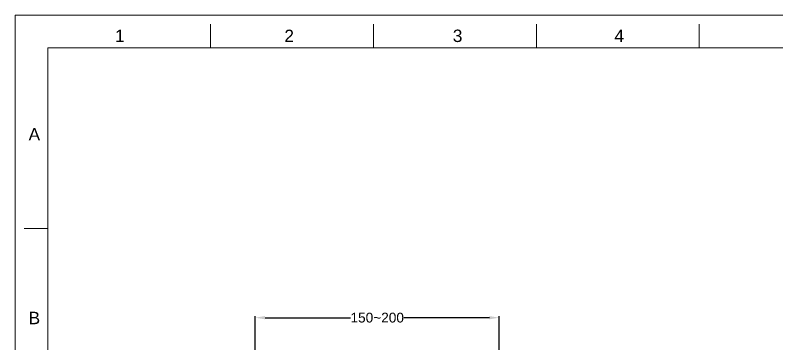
# Model space of a CAD drawing. Header units: millimetres. Extents: x 14071 to 14912, y -87 to 508.
# Drawn here: x 14070.9 to 14539.1, y 306 to 507.7 of the extents above; entities that cross this region are included whole.
import ezdxf

# ---------------------------------------------------------------- set-up
doc = ezdxf.new("R2010")
doc.units = ezdxf.units.MM
doc.layers.add('DIM', color=3, linetype='Continuous', lineweight=9)
doc.layers.add('FORM', color=7, linetype='Continuous', lineweight=13)
doc.styles.get("Standard").update_dxf_attribs({"font": 'arial.ttf'})
doc.dimstyles.new('겸용-샤워욕조용1', dxfattribs={"dimscale": 0.6, "dimtxt": 10, "dimasz": 10, "dimexe": 1.5, "dimexo": 1.5, "dimgap": 1, "dimtad": 0, "dimtih": 1, "dimtoh": 1, "dimdec": 1, "dimdsep": 46, "dimtxsty": 'Standard', "dimcen": 2.5, "dimclrd": 5, "dimclre": 5, "dimclrt": 5, "dimadec": 1, "dimazin": 2, "dimtfac": 1, "dimtdec": 1, "dimtmove": 0, "dimatfit": 3, "dimfxl": 1.25, "dimarcsym": 0})

# ---------------------------------------------------------------- blocks, each defined once
blk = doc.blocks.new('*D9')
at = {"layer": 'Defpoints', "color": 0, "transparency": 16777216}
for p in [(14368.43, 322.01), (14218.47, 290.42), (14368.43, 290.42)]:
    blk.add_point(p, dxfattribs=at)
at = {"layer": 'DIM', "color": 5, "lineweight": -2, "transparency": 16777216}
for p, q in [((14218.47, 291.32), (14218.47, 322.91)), ((14224.47, 322.01), (14277.08, 322.01)), ((14362.43, 322.01), (14309.83, 322.01)), ((14368.43, 291.32), (14368.43, 322.91))]:
    blk.add_line(p, q, dxfattribs=at)
at = {"layer": 'DIM', "color": 5, "transparency": 16777216}
for points in [[(14224.47, 323.01), (14224.47, 321.01), (14218.47, 322.01)], [(14362.43, 323.01), (14362.43, 321.01), (14368.43, 322.01)]]:
    blk.add_solid(points, dxfattribs=at)
at = {"layer": 'DIM', "color": 5, "transparency": 16777216, "insert": (14293.45, 322.01), "char_height": 6, "attachment_point": 5}
blk.add_mtext('150~200', dxfattribs=at)

msp = doc.modelspace()

# ---------------------------------------------------------------- linework, layer by layer
at = {"layer": 'FORM', "color": 7, "linetype": 'Continuous'}
for p, q in [((14070.92, -86.96), (14070.92, 507.74)), ((14070.92, 507.74), (14911.92, 507.74)), ((14191.06, 487.72), (14191.06, 502.27)), ((14291.18, 487.72), (14291.18, 502.27)), ((14391.3, 487.72), (14391.3, 502.27)), ((14491.42, 487.72), (14491.42, 502.27)), ((14090.94, 487.72), (14090.94, -66.94)), ((14891.9, 487.72), (14090.94, 487.72)), ((14090.94, 376.79), (14076.39, 376.79))]:
    msp.add_line(p, q, dxfattribs=at)

# ---------------------------------------------------------------- texts
at = {"layer": 'FORM', "color": 7, "linetype": 'Continuous', "char_height": 7.63, "attachment_point": 5}
for s, insert in [('1', (14135.23, 495.07)), ('2', (14239.31, 495.07)), ('3', (14342.87, 495.07)), ('4', (14442.21, 495.07))]:
    msp.add_mtext_dynamic_manual_height_columns(s, width=50.0595, gutter_width=12.51, heights=[0], dxfattribs=dict(at, insert=insert))
at = {"layer": 'FORM', "char_height": 7.63, "attachment_point": 5}
for s, insert in [('A', (14082.68, 434.66)), ('B', (14082.68, 321.83))]:
    msp.add_mtext_dynamic_manual_height_columns(s, width=10.0119, gutter_width=12.51, heights=[0], dxfattribs=dict(at, insert=insert))

# ---------------------------------------------------------------- dimensions: what is measured, and where the dimension line sits
at = {"layer": 'DIM', "color": 5}
dim = msp.add_linear_dim(base=(14368.43, 322.01), p1=(14218.47, 290.42), p2=(14368.43, 290.42), text='150~200', dimstyle='겸용-샤워욕조용1', dxfattribs=at)
dim.commit()
dim.dimension.update_dxf_attribs({"geometry": '*D9', "text_midpoint": (14293.45, 322.01)})

doc.saveas('drawing.dxf')
